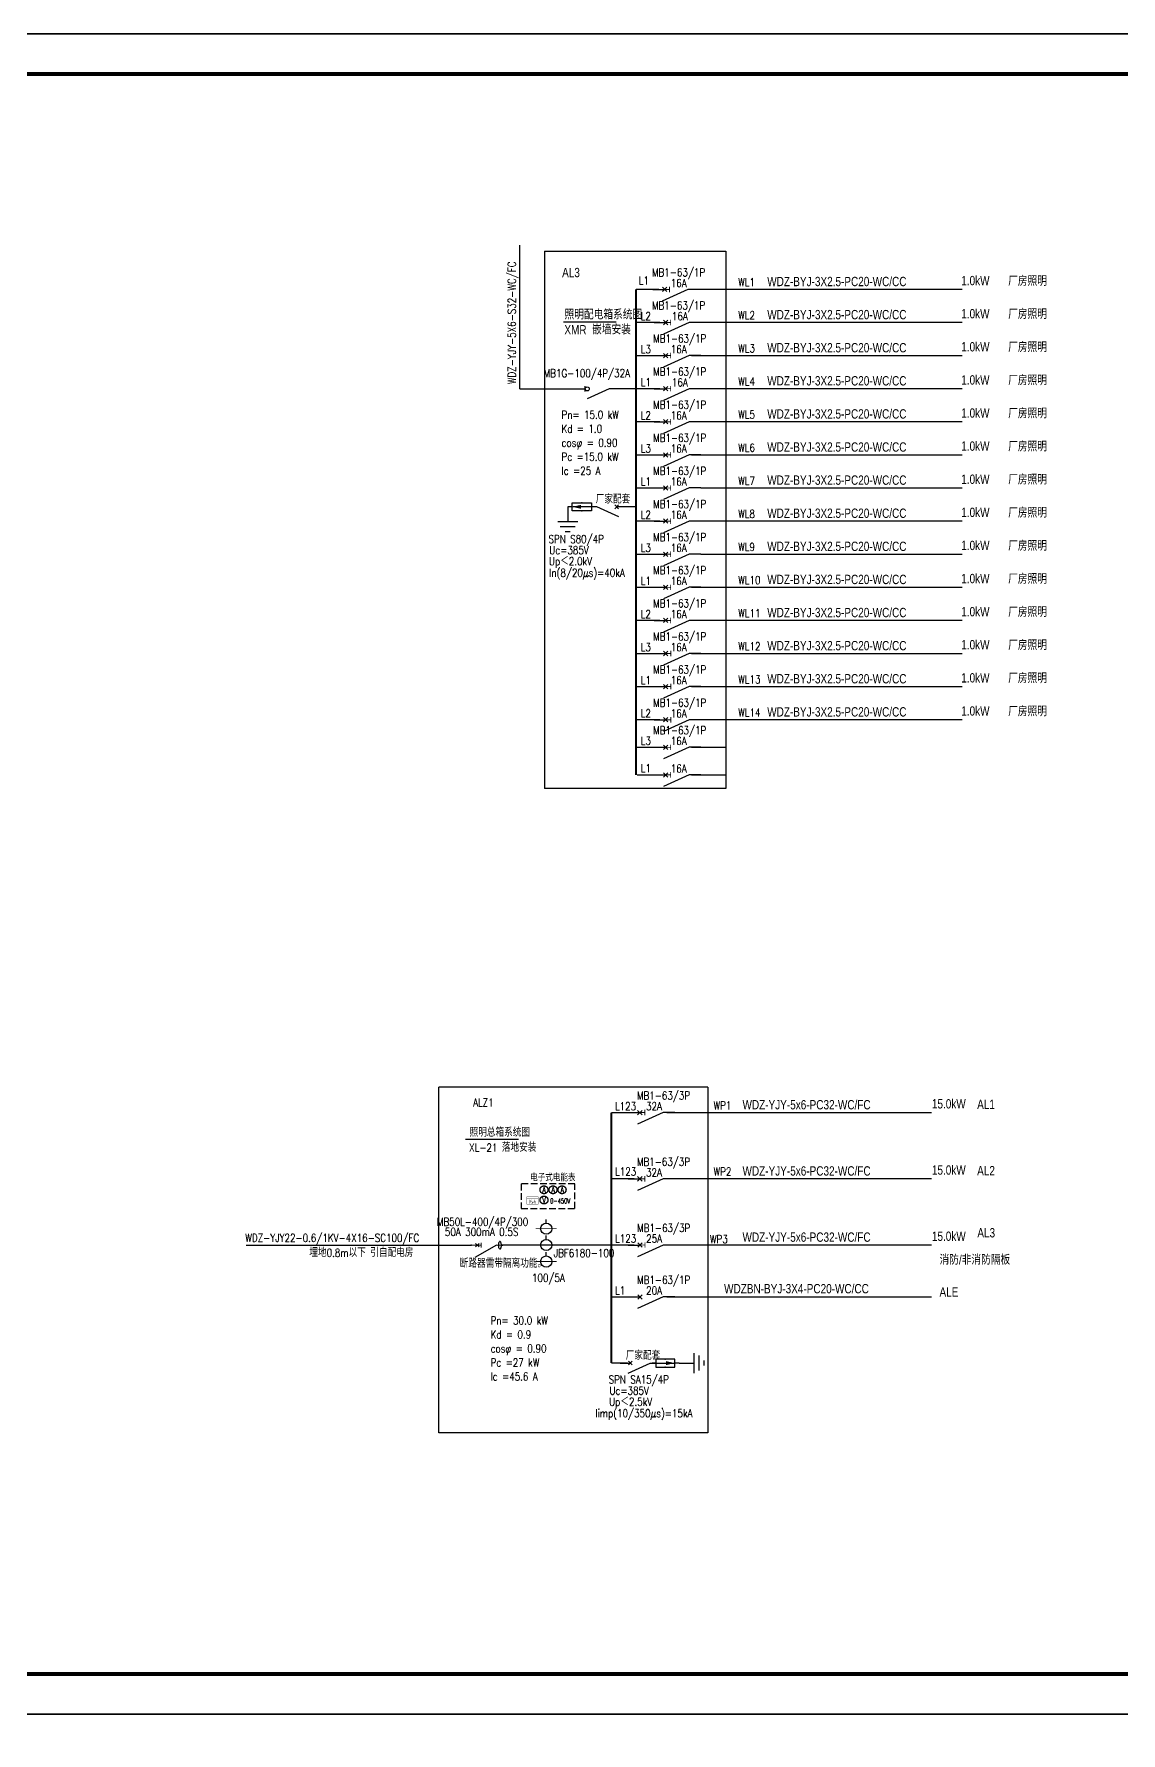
# Model space of a CAD drawing. Extents: x 54907 to 703237, y -798661 to -546661.
# Drawn here: x 173291 to 214060, y -610374 to -546661 of the extents above; entities that cross this region are included whole.
import ezdxf
from ezdxf.enums import TextEntityAlignment as Align

# ---------------------------------------------------------------- set-up
doc = ezdxf.new("R2010")
doc.units = 0
doc.header["$LTSCALE"] = 1000
doc.header["$MEASUREMENT"] = 0
doc.linetypes.add('CENTER', pattern=[2, 1.25, -0.25, 0.25, -0.25])
doc.linetypes.add('DASH', pattern=[0.35, 0.25, -0.1])
for name, color, linetype in [('A', 3, 'Continuous'), ('AB', 1, 'Continuous'), ('BXZ', 7, 'Continuous'), ('EBL', 3, 'Continuous'), ('ELEMENT', 3, 'Continuous'), ('EQUIP-照明', 3, 'Continuous'), ('MID', 1, 'CENTER'), ('PUB_TITLE', 4, 'Continuous'), ('WIRE-照明', 1, 'Continuous'), ('文字', 7, 'Continuous'), ('说明文本', 54, 'Continuous')]:
    doc.layers.add(name, color=color, linetype=linetype)
doc.layers.add('yichutu', color=7, linetype='Continuous', true_color=0xffffff, plot=False)
doc.styles.add('_TEL_DIM', font='SIMPLEX', dxfattribs={"width": 0.8, "height": 3.5, "bigfont": 'HZTXT'})
doc.styles.add('DIM_FONT', font='SIMPLEX', dxfattribs={"width": 0.7, "bigfont": 'GBCBIG'})
doc.styles.add('HZF', font='hztxt_e.shx', dxfattribs={"width": 0.7, "bigfont": '!hztxt.shx'})
doc.styles.get("Standard").update_dxf_attribs({"font": 'gbenor.shx', "bigfont": 'gbcbig.shx'})

# ---------------------------------------------------------------- blocks, each defined once
blk = doc.blocks.new('$element$00000576')
for points in [[(0, 0), (0, -0.25)], [(0, -1), (0, -0.75), (-0.25, -0.2)], [(-0.047, -0.297), (0.047, -0.203)], [(-0.047, -0.203), (0.047, -0.297)]]:
    blk.add_lwpolyline(points)
at = {"flags": 9}
blk.add_attdef('S', (0, 0), '', height=0.00000667, dxfattribs=at)
blk = doc.blocks.new('20061120095655')
at = {"layer": 'ELEMENT', "linetype": 'Continuous', "const_width": 30}
for points in [[(375, 0), (535, 0)], [(535, -90), (535, 90)]]:
    blk.add_lwpolyline(points, dxfattribs=at)
at = {"layer": 'ELEMENT', "linetype": 'Continuous', "xscale": 1500, "yscale": 1500, "zscale": 1500, "rotation": 90}
blk.add_blockref('$element$00000576', (0, 0), dxfattribs=at)
blk = doc.blocks.new('M_M24')
for p, q in [((-0.25, -0.375), (0.25, -0.375)), ((-0.1875, -0.5), (0.1875, -0.5)), ((-0.0625, -0.625), (0.0625, -0.625))]:
    blk.add_line(p, q)
blk.add_lwpolyline([(0, 0), (0, -0.375)])
at = {"width": 0.8, "flags": 9}
blk.add_attdef('S', (0.25, -0.5), '', height=0.2, dxfattribs=at)
blk = doc.blocks.new('M_M7')
for p, q in [((-0.25, -0.2), (0, -0.75)), ((-0.047, -0.297), (0.047, -0.203)), ((-0.047, -0.203), (0.047, -0.297))]:
    blk.add_line(p, q)
for points in [[(0, 0), (0, -0.25)], [(0, -0.75), (0, -1)]]:
    blk.add_lwpolyline(points)
at = {"width": 0.8, "flags": 9}
blk.add_attdef('S', (0.25, -0.5), '', height=0.2, dxfattribs=at)
blk = doc.blocks.new('$equip_U$00000009')
for p, q in [((-0.72, 0.3), (-0.72, -0.3)), ((0.72, 0.3), (-0.72, 0.3)), ((0.7, 0), (-0.64, 0)), ((0.72, -0.3), (0.72, 0.3)), ((-0.72, -0.3), (0.72, -0.3))]:
    blk.add_line(p, q)
for p in [(0, 0.3), (-0.72, 0), (0, -0.3), (0.72, 0)]:
    blk.add_point(p)
blk.add_solid([(-0.06, 0.15), (-0.69, 0), (-0.06, -0.15)])
at = {"style": '_TEL_DIM', "flags": 1}
blk.add_attdef('A', text='', height=0.00002, dxfattribs=at).set_placement((0, 0), align=Align.MIDDLE_CENTER)
blk = doc.blocks.new('QR101')
at = {"layer": 'A'}
for p, q in [((0, -10.05), (-4.91, -1.55)), ((-0.71, -3.26), (0.71, -1.84)), ((-0.71, -1.84), (0.71, -3.26))]:
    blk.add_line(p, q, dxfattribs=at)
at = {"layer": 'A', "const_width": 0.3}
for points in [[(0, -0.05), (0, -2.55)], [(0, -10.05), (0, -12.55)]]:
    blk.add_lwpolyline(points, dxfattribs=at)
at = {"layer": 'A'}
blk.add_lwpolyline([(-1.52, -11.44, 0.197687), (-1.44, -11.64, 0.098837), (-1.08, -11.88, 0.056196), (-0.64, -12, 0.042901), (-0.04, -12.06, 0.042901), (0.56, -12, 0.056196), (1.01, -11.88, 0.098837), (1.36, -11.64, 0.197687), (1.44, -11.44, 0.197687), (1.36, -11.24, 0.098837), (1.01, -11, 0.056196), (0.56, -10.87, 0.042901), (-0.04, -10.82, 0.042901), (-0.64, -10.87, 0.056196), (-1.08, -11, 0.098837), (-1.44, -11.24, 0.197687)], format="xyb", close=True, dxfattribs=at)
at = {"layer": 'AB', "width": 0.6, "flags": 9}
blk.add_attdef('QR', text='', height=3.99, dxfattribs=at).set_placement((5, -5), align=Align.MIDDLE)
blk = doc.blocks.new('$equip_U$00000015')
at = {"color": 3, "const_width": 0.06}
for points in [[(-0.29, 0), (0, 0)], [(0, 0.18), (0, -0.18)]]:
    blk.add_lwpolyline(points, dxfattribs=at)
for p in [(-0.76, 0), (1.61, 0)]:
    blk.add_point(p)
at = {"color": 7, "xscale": 0.1900000000005093, "yscale": 0.1900000000005093, "zscale": 0.1900000000005093, "rotation": 90}
blk.add_blockref('QR101', (-0.77, 0), dxfattribs=at)
at = {"style": '_TEL_DIM', "flags": 1}
blk.add_attdef('A', text='', height=0.00002, dxfattribs=at).set_placement((0, 0), align=Align.MIDDLE_CENTER)
blk = doc.blocks.new('TA106')
at = {"layer": 'A'}
for p, q in [((-3.61, -5.4), (-2.27, -5.4)), ((2.3, -5.4), (3.64, -5.4)), ((8.13, -5.4), (9.47, -5.4))]:
    blk.add_line(p, q, dxfattribs=at)
at = {"layer": 'A', "const_width": 0.3}
for points in [[(0.3, -11.65), (0.3, 0.85)], [(-5.61, -9.15), (-5.61, -1.65)], [(6.13, -9.15), (6.13, -1.65)]]:
    blk.add_lwpolyline(points, dxfattribs=at)
at = {"layer": 'A'}
for centre in [(-5.61, -5.4), (0.3, -5.4), (6.13, -5.4)]:
    blk.add_circle(centre, 2, dxfattribs=at)
at = {"layer": 'AB', "width": 0.6, "flags": 9}
blk.add_attdef('TA', text='', height=3.99, dxfattribs=at).set_placement((13.15, -6.4), align=Align.MIDDLE)
blk = doc.blocks.new('_M3JMX')
at = {"layer": 'EBL', "xscale": 0.08000000000000002, "yscale": 0.08000000000000002, "zscale": 0.08000000000000002}
blk.add_blockref('TA106', (-0.024, -0.068), dxfattribs=at)
at = {"width": 0.6, "flags": 9}
for tag in ['XSIZE', 'YSIZE']:
    blk.add_attdef(tag, (0, 0), '', height=0.5, dxfattribs=at)
blk = doc.blocks.new('PP102')
at = {"layer": 'EBL', "const_width": 0.3}
for points in [[(-6, 0), (6, 0)], [(-5.9, -7.5), (-5.9, 0)], [(5.8, 0), (5.8, -7.5)], [(6, -7.5), (-6, -7.5)], [(-5.9, -2), (5.9, -2)]]:
    blk.add_lwpolyline(points, dxfattribs=at)
at = {"layer": 'AB', "width": 0.6, "flags": 9}
blk.add_attdef('PP', text='', height=3.99, dxfattribs=at).set_placement((7.6, 3.3), align=Align.MIDDLE)
at = {"layer": 'EBL', "width": 0.6}
blk.add_text('Kwh', height=4, dxfattribs=at).set_placement((0, -4.9), align=Align.MIDDLE)
blk = doc.blocks.new('_M0JBH')
at = {"layer": 'EBL', "xscale": 0.06400000000000002, "yscale": 0.06400000000000002, "zscale": 0.06400000000000002}
blk.add_blockref('PP102', (-0.01, -0.01), dxfattribs=at)
at = {"width": 0.6, "flags": 9}
for tag in ['XSIZE', 'YSIZE']:
    blk.add_attdef(tag, (0, 0), '', height=0.5, dxfattribs=at)
blk = doc.blocks.new('$element$00000523')
for points in [[(0, 0), (0, -0.15)], [(0, -1), (0, -0.75), (-0.25, -0.2)], [(-0.067, -0.15), (0.067, -0.15)]]:
    blk.add_lwpolyline(points)
blk.add_circle((0, -0.2), 0.05)
at = {"flags": 9}
blk.add_attdef('S', (0, 0), '', height=0.00000667, dxfattribs=at)
blk = doc.blocks.new('yct-1337-420-200550-63000-150-2010.0')
at = {"layer": 'yichutu', "color": 7, "true_color": 0xffffff}
blk.add_lwpolyline([(0, 0), (0, 63000), (200550, 63000), (200550, 0)], close=True, dxfattribs=at)

msp = doc.modelspace()

# ---------------------------------------------------------------- linework, layer by layer
at = {"layer": 'EBL', "linetype": 'DASH'}
msp.add_lwpolyline([(191558.5, -590701.7), (193580.9, -590701.7), (193580.9, -589776.1), (191558.5, -589776.1)], close=True, dxfattribs=at)
at = {"layer": 'MID'}
for centre in [(192417.7, -590003.1), (192756.9, -590003.1), (193096.2, -590003.1), (192417.7, -590387.6)]:
    msp.add_circle(centre, 148.3, dxfattribs=at)
at = {"layer": 'PUB_TITLE'}
for p, q in [((255606.6, -546661.4), (55056.6, -546661.4)), ((55056.6, -609661.4), (255606.6, -609661.4)), ((255606.6, -609661.4), (55056.6, -609661.4))]:
    msp.add_line(p, q, dxfattribs=at)
at = {"layer": 'PUB_TITLE', "const_width": 150}
msp.add_lwpolyline([(58806.6, -608161.4), (254256.6, -608161.4), (254256.6, -548161.4), (58806.6, -548161.4)], close=True, dxfattribs=at)
at = {"layer": 'WIRE-照明', "linetype": 'Continuous', "elevation": 785.4}
for points, const_width in [([(191510, -559968.8), (191510, -554568.2)], 50), ([(195868.5, -556239), (195866.8, -574446.4)], 80), ([(195868.5, -556239), (196730.1, -556239)], 50), ([(197945.1, -556238.5), (208111.1, -556238.5)], 50), ([(193139.5, -557468), (195137.3, -557468)], 50), ([(195910.7, -557480.3), (196772.3, -557480.3)], 50), ([(197945.1, -557479.8), (208111.1, -557479.8)], 50), ([(195910.7, -558721.6), (196772.3, -558721.6)], 50), ([(197945.1, -558721.1), (208111.1, -558721.1)], 50), ([(193812.5, -559968.8), (191510, -559968.8)], 50), ([(195006.9, -559962.8), (195868.5, -559962.8)], 50), ([(195910.7, -559962.8), (196772.3, -559962.8)], 50), ([(197945.1, -559962.4), (208111.1, -559962.4)], 50), ([(195910.7, -561204.1), (196772.3, -561204.1)], 50), ([(197945.1, -561203.6), (208111.1, -561203.6)], 50), ([(195910.7, -562445.4), (196772.3, -562445.4)], 50), ([(197945.1, -562444.9), (208111.1, -562444.9)], 50), ([(195910.7, -563686.7), (196772.3, -563686.7)], 50), ([(198296.8, -563686.7), (208111.1, -563686.2)], 50), ([(193475.3, -564392.8), (193309.3, -564392.8)], 50), ([(194337.2, -564392.8), (194195.3, -564392.8)], 50), ([(195254.4, -564392.8), (195866.8, -564392.8)], 50), ([(195910.7, -564928), (196772.3, -564928)], 50), ([(198296.8, -564928.2), (208111.1, -564927.7)], 50), ([(198296.8, -564928), (199236.9, -564928)], 50), ([(195910.7, -566169.3), (196772.3, -566169.3)], 50), ([(198296.8, -566169.6), (208111.1, -566169.1)], 50), ([(198296.8, -566169.3), (199236.9, -566169.2)], 50), ([(195910.7, -567410.6), (196772.3, -567410.6)], 50), ([(197945.1, -567410.6), (208111.1, -567410.6)], 50), ([(198296.8, -567410.6), (199236.9, -567410.5)], 50), ([(195910.8, -568651.9), (196772.4, -568651.9)], 50), ([(197945.1, -568651.9), (208111.1, -568651.9)], 50), ([(198296.8, -568651.9), (199237, -568651.8)], 50), ([(198296.8, -568652.4), (208111.1, -568651.9)], 50), ([(195910.8, -569893.6), (196772.5, -569893.6)], 50), ([(197945.2, -569893.6), (208111.2, -569893.6)], 50), ([(198296.8, -569893.8), (208111.1, -569893.3)], 50), ([(198296.9, -569893.6), (199237, -569893.6)], 50), ([(195910.9, -571135.1), (196772.5, -571135.1)], 50), ([(197945.3, -571135.1), (208111.3, -571135.1)], 50), ([(198296.8, -571135.3), (208111.1, -571134.8)], 50), ([(198296.9, -571135.1), (199237.1, -571135.1)], 50), ([(195911, -572376.4), (196772.6, -572376.4)], 50), ([(197945.3, -572376.4), (208111.3, -572376.4)], 50), ([(198296.8, -572376.7), (208111.1, -572376.3)], 50), ([(198297, -572376.4), (199237.2, -572376.3)], 50), ([(195910.7, -573411.4), (196772.3, -573411.4)], 50), ([(197945.1, -573411.4), (199236.9, -573411.4)], 50), ([(198296.8, -573411.4), (199236.9, -573411.3)], 50), ([(195910.7, -574446.4), (196772.3, -574446.4)], 50), ([(197945.1, -574446.4), (199236.9, -574446.4)], 50), ([(198296.8, -574446.4), (199236.9, -574446.3)], 50)]:
    msp.add_lwpolyline(points, dxfattribs=dict(at, const_width=const_width))
at = {"layer": 'WIRE-照明', "linetype": 'Continuous'}
for points, const_width in [([(194945.6, -587108.8), (194945.6, -596502.9)], 80), ([(194940.8, -587108.8), (195802.4, -587108.8)], 50), ([(197017.4, -587108.3), (198124.8, -587108.3)], 50), ([(198124.8, -587108.3), (199119.3, -587108.3)], 50), ([(199119.3, -587108.3), (206959.5, -587108.3)], 50), ([(189466.1, -588113.7), (191463.8, -588113.7)], 50), ([(194945.6, -589591.4), (195807.2, -589591.4)], 50), ([(196976.6, -589590.9), (198083.8, -589590.9)], 50), ([(198083.8, -589590.9), (206959.5, -589590.9)], 50), ([(189680.8, -592079.9), (181242.3, -592079.9)], 50), ([(190870.6, -592074), (194945.6, -592074)], 50), ([(194945.6, -592074), (195807.2, -592074)], 50), ([(197022.2, -592073.5), (198129.6, -592073.5)], 50), ([(198083.7, -592073.5), (199730.6, -592073.5)], 50), ([(198083.7, -592073.5), (206959.4, -592073.5)], 50), ([(198129.6, -592073.5), (199124.1, -592073.5)], 50), ([(194945.6, -594020.3), (195807.2, -594020.3)], 50), ([(197022.2, -594019.8), (198129.6, -594019.8)], 50), ([(198129.6, -594019.8), (206959.5, -594019.8)], 50), ([(195558, -596502.9), (194945.6, -596502.9)], 50), ([(196466.7, -596502.9), (196608.6, -596502.9)], 50), ([(197328.6, -596502.9), (197494.6, -596502.9)], 50)]:
    msp.add_lwpolyline(points, dxfattribs=dict(at, const_width=const_width))
at = {"layer": '文字', "linetype": 'ByBlock'}
for p, q in [((192434.2, -554801.8, 785.4), (199236.9, -554801.8, 785.4)), ((192434.2, -554801.8, 785.4), (192434.2, -574954.9, 785.4)), ((199236.9, -554801.8, 785.4), (199236.9, -574954.9, 785.4)), ((199236.9, -574954.9, 785.4), (192434.2, -574954.9, 785.4)), ((188480.7, -599119.3), (188481.2, -586151.3)), ((198565.1, -586149.8), (188481.2, -586151.3)), ((198565.1, -586149.8), (198564.4, -599119.3)), ((198564.5, -599119.3), (188480.3, -599119.3))]:
    msp.add_line(p, q, dxfattribs=at)

# ---------------------------------------------------------------- block references
at = {"layer": 'ELEMENT', "linetype": 'DASH'}
for name, p, xscale, yscale, zscale in [('20061120095655', (196504.6, -556239, 785.4), 1.166666666045785, 1.166666666045785, 1.166666666045785), ('20061120095655', (196546.8, -557480.3, 785.4), 1.166666666045785, 1.166666666045785, 1.166666666045785), ('20061120095655', (196546.8, -558721.6, 785.4), 1.166666666045785, 1.166666666045785, 1.166666666045785), ('20061120095655', (196546.8, -559962.8, 785.4), 1.166666666045785, 1.166666666045785, 1.166666666045785), ('20061120095655', (196546.8, -561204.1, 785.4), 1.166666666045785, 1.166666666045785, 1.166666666045785), ('20061120095655', (196546.8, -562445.4, 785.4), 1.166666666045785, 1.166666666045785, 1.166666666045785), ('20061120095655', (196546.8, -563686.7, 785.4), 1.166666666045785, 1.166666666045785, 1.166666666045785), ('20061120095655', (196546.8, -564928, 785.4), 1.166666666045785, 1.166666666045785, 1.166666666045785), ('20061120095655', (196546.8, -566169.3, 785.4), 1.166666666045785, 1.166666666045785, 1.166666666045785), ('20061120095655', (196546.8, -567410.6, 785.4), 1.166666666045785, 1.166666666045785, 1.166666666045785), ('20061120095655', (196546.8, -568651.9, 785.4), 1.166666666045785, 1.166666666045785, 1.166666666045785), ('20061120095655', (196546.9, -569893.6, 785.4), 1.166666666045785, 1.166666666045785, 1.166666666045785), ('20061120095655', (196546.9, -571135.1, 785.4), 1.166666666045785, 1.166666666045785, 1.166666666045785), ('20061120095655', (196547, -572376.4, 785.4), 1.166666666045785, 1.166666666045785, 1.166666666045785), ('20061120095655', (196546.8, -573411.4, 785.4), 1.166666666045785, 1.166666666045785, 1.166666666045785), ('20061120095655', (196546.8, -574446.4, 785.4), 1.166666666045785, 1.166666666045785, 1.166666666045785), ('20061120095655', (195576.8, -587108.8), 1.166666666045785, 1.166666666045785, 1.166666666045785), ('20061120095655', (195576.8, -589591.4), 1.166666666045785, 1.166666666045785, 1.166666666045785), ('$equip_U$00000015', (190062.6, -592079.9), 499.9749999996275, 499.9749999996275, 499.9749999996275), ('20061120095655', (195581.7, -592074), 1.166666666045785, 1.166666666045785, 1.166666666045785)]:
    msp.add_blockref(name, p, dxfattribs=dict(at, xscale=xscale, yscale=yscale, zscale=zscale))
at = {"layer": 'ELEMENT'}
for name, p, xscale, yscale, zscale, rotation in [('$element$00000523', (193741.6, -559968.8, 785.4), 1500, 1500, 1500, 90), ('M_M7', (195523.5, -564392.8, 785.4), -1499.924999999814, 1499.924999999814, 1499.924999999996, 270), ('_M3JMX', (191847.8, -592074), 1312.5, 1312.5, 1312.5, 90), ('M_M24', (197494.6, -596502.9), 1499.924999999814, 1499.924999999814, 1499.924999999814, 90), ('M_M7', (195280.5, -596502.9), 1499.924999999814, 1499.924999999814, 1499.924999999814, 90.00000000000001)]:
    msp.add_blockref(name, p, dxfattribs=dict(at, xscale=xscale, yscale=yscale, zscale=zscale, rotation=rotation))
for name, p, xscale, yscale, zscale in [('M_M24', (193309.3, -564392.8, 785.4), -1499.924999999814, 1499.924999999814, 1499.924999999996), ('_M0JBH', (191992.9, -590264.5), 562.5, 562.5, 562.5)]:
    msp.add_blockref(name, p, dxfattribs=dict(at, xscale=xscale, yscale=yscale, zscale=zscale))
at = {"layer": 'ELEMENT', "linetype": 'Continuous', "xscale": 1749.999999068677, "yscale": 1749.999999068677, "zscale": 1749.999999068677, "rotation": 90}
msp.add_blockref('$element$00000576', (195581.7, -594020.3), dxfattribs=at)
at = {"layer": 'EQUIP-照明', "yscale": 500, "zscale": 500, "rotation": 180}
for p, xscale in [((193835.3, -564392.8, 785.4), -500), ((196968.6, -596502.9), 500)]:
    msp.add_blockref('$equip_U$00000009', p, dxfattribs=dict(at, xscale=xscale))
at = {"layer": 'yichutu'}
for p in [(55056.6, -609661.4), (55056.6, -672661.4)]:
    msp.add_blockref('yct-1337-420-200550-63000-150-2010.0', p, dxfattribs=at)

# ---------------------------------------------------------------- texts
at = {"layer": 'BXZ', "style": '_TEL_DIM', "width": 0.8}
for s, height, p in [('L1', 300, (195975.5, -556056.2, 785.4)), ('L2', 300, (196046.6, -557390.3, 785.4)), ('L3', 300, (196046.6, -558631.5, 785.4)), ('L1', 300, (196046.6, -559872.8, 785.4)), ('L2', 300, (196046.6, -561114.1, 785.4)), ('L3', 300, (196046.6, -562355.4, 785.4)), ('L1', 300, (196046.6, -563596.7, 785.4)), ('L2', 300, (196046.6, -564838, 785.4)), ('L3', 300, (196046.6, -566079.3, 785.4)), ('L1', 300, (196046.6, -567320.6, 785.4)), ('L2', 300, (196046.6, -568561.8, 785.4)), ('L3', 300, (196046.6, -569803.1, 785.4)), ('L1', 300, (196046.6, -571045.1, 785.4)), ('L2', 300, (196046.6, -572286.4, 785.4)), ('L3', 300, (196046.6, -573313.4, 785.4)), ('L1', 300, (196046.6, -574348.4, 785.4)), ('ALZ1', 300, (189758.7, -586885.9)), ('电子式电能表', 262.5, (191899.9, -589681.1)), ('断路器需带隔离功能。', 300, (189259.8, -592918.1)), ('100/5A', 300, (191969.8, -593455.6, -27574)), ('L1', 300, (195086.3, -593930.3)), ('厂家配套', 300, (195484.9, -596375.1))]:
    msp.add_text(s, height=height, dxfattribs=at).set_placement(p)
at = {"layer": 'MID', "style": 'DIM_FONT'}
for s, height, width, p in [('A', 225, 0.6, (192360.1, -590122.3)), ('A', 225, 0.6, (192699.3, -590122.3)), ('A', 225, 0.6, (193038.5, -590122.3)), ('V', 225, 0.6, (192360.1, -590506.9)), ('0-450V', 187.5, 0.618, (192651.4, -590514.2))]:
    msp.add_text(s, height=height, dxfattribs=dict(at, width=width)).set_placement(p)
at = {"layer": '文字', "linetype": 'ByBlock', "style": '_TEL_DIM', "width": 0.8}
msp.add_text('WDZ-YJY-5X6-S32-WC/FC', height=300, rotation=90, dxfattribs=at).set_placement((191360.4, -559793.3, 785.4))
for s, p in [('MB1-63/1P', (196468.4, -555750.1, 785.4)), ('16A', (197173.9, -556151.1, 785.4)), ('WL1', (199704.4, -556118.4, 785.4)), ('MB1-63/1P', (196468.4, -556991.3, 785.4)), ('16A', (197216.1, -557392.4, 785.4)), ('WL2', (199704.4, -557359.7, 785.4)), ('MB1-63/1P', (196510.5, -558232.6, 785.4)), ('16A', (197173.9, -558633.6, 785.4)), ('WL3', (199704.4, -558600.9, 785.4)), ('MB1G-100/4P/32A', (192405.9, -559532.3, 785.4)), ('MB1-63/1P', (196510.5, -559473.9, 785.4)), ('16A', (197216.1, -559874.9, 785.4)), ('WL4', (199704.4, -559842.2, 785.4)), ('MB1-63/1P', (196510.5, -560715.2, 785.4)), ('Pn= 15.0 kW', (193076.7, -561089.5, 785.4)), ('16A', (197173.9, -561116.2, 785.4)), ('WL5', (199704.4, -561083.5, 785.4)), ('cosφ = 0.90', (193076.7, -562139.5, 785.4)), ('Kd = 1.0', (193076.7, -561614.5, 785.4)), ('MB1-63/1P', (196510.5, -561956.5, 785.4)), ('Pc =15.0 kW', (193076.7, -562664.5, 785.4)), ('16A', (197173.9, -562357.5, 785.4)), ('WL6', (199704.4, -562324.8, 785.4)), ('Ic =25 A', (193076.7, -563189.5, 785.4)), ('MB1-63/1P', (196510.5, -563197.8, 785.4)), ('16A', (197173.9, -563598.8, 785.4)), ('WL7', (199704.4, -563566.5, 785.4)), ('厂家配套', (194359, -564265, 785.4)), ('MB1-63/1P', (196510.5, -564439.1, 785.4)), ('16A', (197173.9, -564840.1, 785.4)), ('WL8', (199704.4, -564807.8, 785.4)), ('SPN S80/4P', (192588.5, -565751.2, 785.4)), ('MB1-63/1P', (196510.5, -565680.4, 785.4)), ('WL9', (199704.4, -566049.1, 785.4)), ('Up＜2.0kV', (192604.1, -566582.6, 785.4)), ('Uc=385V ', (192617.1, -566168.6, 785.4)), ('16A', (197173.9, -566081.4, 785.4)), ('In(8/20μs)=40kA', (192614.1, -567016.8, 785.4)), ('MB1-63/1P', (196510.5, -566921.6, 785.4)), ('16A', (197173.9, -567322.7, 785.4)), ('WL10', (199704.4, -567290.2, 785.4)), ('MB1-63/1P', (196510.6, -568162.9, 785.4)), ('16A', (197174, -568563.9, 785.4)), ('WL11', (199704.6, -568531.8, 785.4)), ('MB1-63/1P', (196510.7, -569404.7, 785.4)), ('16A', (197174, -569805.7, 785.4)), ('WL12', (199704.4, -569773.3, 785.4)), ('MB1-63/1P', (196510.7, -570646.2, 785.4)), ('16A', (197174.1, -571047.2, 785.4)), ('WL13', (199704.4, -571014.8, 785.4)), ('MB1-63/1P', (196510.8, -571887.5, 785.4)), ('16A', (197174.1, -572288.5, 785.4)), ('WL14', (199704.5, -572256.2, 785.4)), ('MB1-63/1P', (196510.5, -572922.4, 785.4)), ('16A', (197173.9, -573323.5, 785.4)), ('16A', (197173.9, -574358.4, 785.4)), ('L123', (195081.5, -587018.8)), ('MB1-63/3P', (195904.1, -586619.9)), ('32A', (196246.2, -587020.9)), ('WP1', (198776.7, -586988.2)), ('照明总箱系统图', (189627.4, -588007.7)), ('XL-21 落地安装', (189612.9, -588573.2)), ('L123', (195086.3, -589470.8)), ('MB1-63/3P', (195904.1, -589102.4)), ('32A', (196246, -589503.5)), ('WP2', (198777.9, -589470.8)), ('MB50L-400/4P/300', (188401.6, -591354.5)), ('MB1-63/3P', (195909, -591585)), ('WDZ-YJY22-0.6/1KV-4X16-SC100/FC', (181217.9, -591956.5)), ('50A 300mA 0.5S', (188702.1, -591731.8)), ('L123', (195086.3, -591983.9)), ('25A', (196251, -591986)), ('WP3', (198644.4, -592003.3)), ('埋地0.8m以下 引自配电房', (183618.5, -592515.5)), ('MB1-63/1P', (195909, -593531.4)), ('20A', (196251, -593932.4)), ('Pn= 30.0 kW', (190415.8, -595054.2)), ('Kd = 0.9', (190415.8, -595579.2)), ('cosφ = 0.90', (190415.8, -596104.2)), ('Pc =27 kW', (190415.8, -596629.2)), ('Ic =45.6 A', (190415.8, -597154.2)), ('SPN SA15/4P', (194843.9, -597269.3)), ('Uc=385V ', (194872.5, -597686.7)), ('Iimp(10/350μs)=15kA', (194348.5, -598534.9)), ('Up＜2.5kV', (194859.5, -598100.6))]:
    msp.add_text(s, height=300, dxfattribs=at).set_placement(p)
msp.add_text('JBF6180-100', height=300, dxfattribs=at).set_placement((193920.9, -592525.9), align=Align.CENTER)
at = {"layer": '说明文本', "color": 6, "style": 'HZF', "width": 0.8}
for s, p in [('AL3', (193098.9, -555782, 785.4)), ('WDZ-BYJ-3X2.5-PC20-WC/CC', (200791.8, -556118.4, 785.4)), ('1.0kW', (208067.9, -556084.2, 785.4)), ('厂房照明', (209826.9, -556104.8, 785.4)), ('照明配电箱系统图', (193188.9, -557362, 785.4)), ('WDZ-BYJ-3X2.5-PC20-WC/CC', (200791.8, -557359.7, 785.4)), ('1.0kW', (208067.9, -557325.4, 785.4)), ('厂房照明', (209826.9, -557346.1, 785.4)), ('XMR  嵌墙安装', (193183.5, -557927.5, 785.4)), ('WDZ-BYJ-3X2.5-PC20-WC/CC', (200791.8, -558600.9, 785.4)), ('1.0kW', (208067.9, -558566.7, 785.4)), ('厂房照明', (209826.9, -558587.3, 785.4)), ('WDZ-BYJ-3X2.5-PC20-WC/CC', (200791.8, -559842.2, 785.4)), ('1.0kW', (208067.9, -559808, 785.4)), ('厂房照明', (209826.9, -559828.6, 785.4)), ('WDZ-BYJ-3X2.5-PC20-WC/CC', (200791.8, -561083.5, 785.4)), ('1.0kW', (208067.9, -561049.3, 785.4)), ('厂房照明', (209826.9, -561069.9, 785.4)), ('1.0kW', (208067.9, -562290.6, 785.4)), ('厂房照明', (209826.9, -562311.2, 785.4)), ('WDZ-BYJ-3X2.5-PC20-WC/CC', (200791.8, -562324.8, 785.4)), ('WDZ-BYJ-3X2.5-PC20-WC/CC', (200791.8, -563566.1, 785.4)), ('1.0kW', (208067.9, -563531.9, 785.4)), ('厂房照明', (209826.9, -563552.5, 785.4)), ('WDZ-BYJ-3X2.5-PC20-WC/CC', (200791.8, -564807.6, 785.4)), ('1.0kW', (208067.9, -564773.3, 785.4)), ('厂房照明', (209826.9, -564794, 785.4)), ('WDZ-BYJ-3X2.5-PC20-WC/CC', (200791.8, -566049, 785.4)), ('1.0kW', (208067.9, -566014.8, 785.4)), ('厂房照明', (209826.9, -566035.4, 785.4)), ('WDZ-BYJ-3X2.5-PC20-WC/CC', (200791.8, -567290.5, 785.4)), ('1.0kW', (208067.9, -567256.2, 785.4)), ('厂房照明', (209826.9, -567276.9, 785.4)), ('WDZ-BYJ-3X2.5-PC20-WC/CC', (200791.8, -568531.7, 785.4)), ('1.0kW', (208067.9, -568497.5, 785.4)), ('厂房照明', (209826.9, -568518.1, 785.4)), ('WDZ-BYJ-3X2.5-PC20-WC/CC', (200791.8, -569773.2, 785.4)), ('1.0kW', (208067.9, -569739, 785.4)), ('厂房照明', (209826.9, -569759.6, 785.4)), ('WDZ-BYJ-3X2.5-PC20-WC/CC', (200791.8, -571014.7, 785.4)), ('1.0kW', (208067.9, -570980.5, 785.4)), ('厂房照明', (209826.9, -571001.1, 785.4)), ('WDZ-BYJ-3X2.5-PC20-WC/CC', (200791.8, -572256.1, 785.4)), ('1.0kW', (208067.9, -572221.9, 785.4)), ('厂房照明', (209827, -572242.5, 785.4)), ('WDZ-YJY-5x6-PC32-WC/FC', (199864.1, -586988.2)), ('15.0kW', (206966.9, -586954)), ('AL1', (208665.6, -586974.6)), ('WDZ-YJY-5x6-PC32-WC/FC', (199864.1, -589470.8)), ('15.0kW', (206966.9, -589436.5)), ('AL2', (208664.5, -589461.2)), ('WDZ-YJY-5x6-PC32-WC/FC', (199863.9, -591953.3)), ('15.0kW', (206966.8, -591919.1)), ('AL3', (208671.7, -591789.4)), ('消防/非消防隔板', (207252.5, -592807.7)), ('WDZBN-BYJ-3X4-PC20-WC/CC', (199173.2, -593886.1)), ('ALE', (207252.5, -594010.3))]:
    msp.add_text(s, height=350, dxfattribs=at).set_placement(p)

doc.saveas('drawing.dxf')
